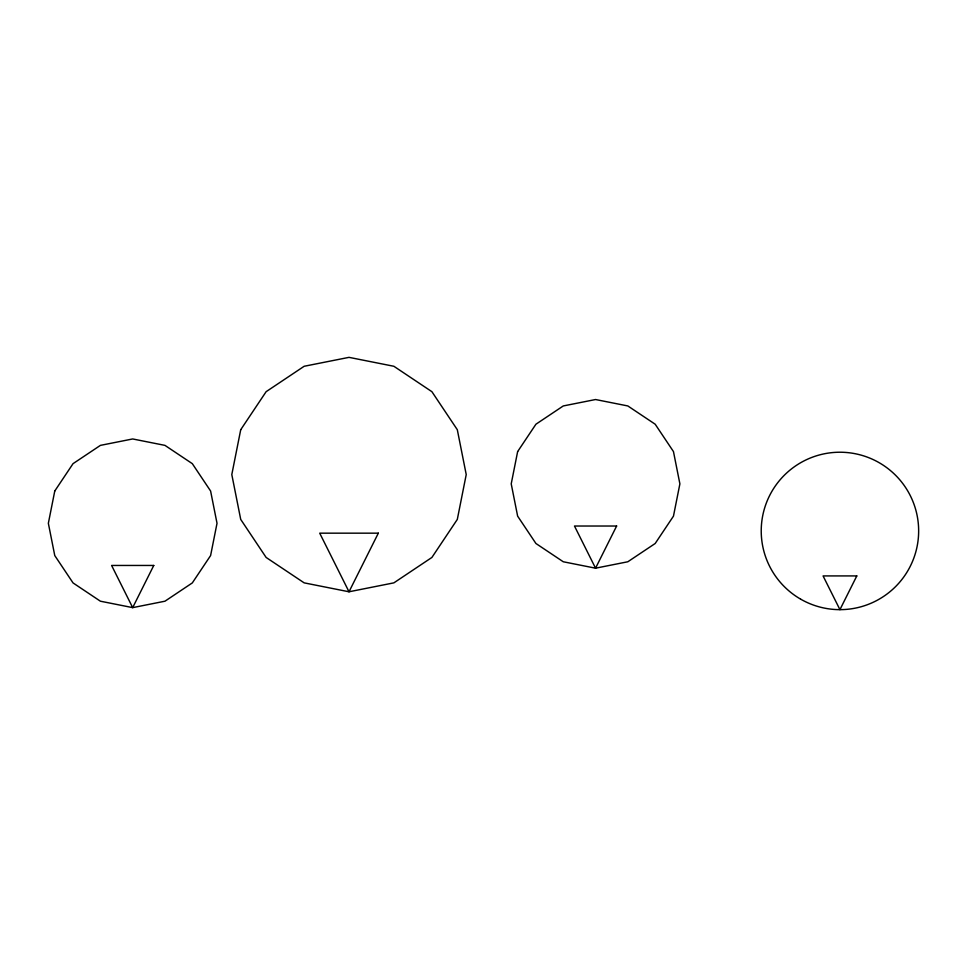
<?xml version="1.0" encoding="UTF-8"?>
<svg xmlns="http://www.w3.org/2000/svg" width="967" height="967" viewBox="0 0 967 967"><rect width="100%" height="100%" fill="white"/><g stroke="black" fill="none" stroke-linecap="round" stroke-linejoin="round"><path stroke-width="1.45" d="M54.768 491.018L48.35 523.292L54.768 555.566L73.045 582.92L100.411 601.208L132.684 607.627L164.958 601.208L192.312 582.92L210.601 555.566L217.019 523.292L210.601 491.018L192.312 463.652L164.958 445.376L132.684 438.958L100.411 445.376L73.045 463.652L54.768 491.018M240.723 429.711L231.802 474.567L240.723 519.424L266.13 557.451L304.158 582.859L349.014 591.78L393.871 582.859L431.898 557.451L457.306 519.424L466.227 474.567L457.306 429.711L431.898 391.683L393.871 366.275L349.014 357.355L304.158 366.275L266.13 391.683L240.723 429.711M517.635 451.589L511.217 483.863L517.635 516.136L535.923 543.49L563.278 561.767L595.551 568.185L627.825 561.767L655.191 543.49L673.467 516.136L679.886 483.863L673.467 451.589L655.191 424.223L627.825 405.947L595.551 399.528L563.278 405.947L535.923 424.223L517.635 451.589M153.765 565.453L132.684 607.627L111.604 565.453L153.765 565.453M378.327 533.168L349.014 591.78L319.714 533.168L378.327 533.168M616.632 526.024L595.551 568.185L574.471 526.024L616.632 526.024M856.81 575.921L839.936 609.645L823.074 575.921L856.81 575.921M800.579 599.105A78.714 78.714 0 0 0 918.65 530.943A78.714 78.714 0 0 0 800.579 462.77A78.714 78.714 0 0 0 800.579 599.105"/></g></svg>
